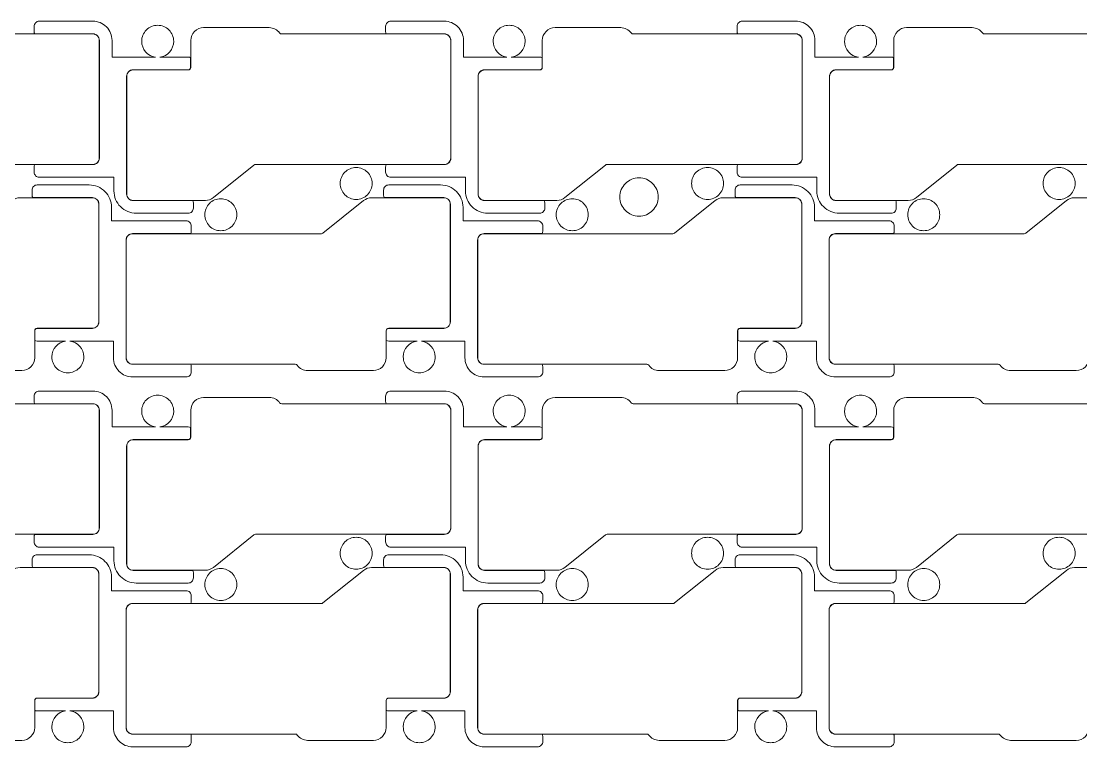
# Model space of a CAD drawing. Extents: x 2541 to 3941, y 2348 to 3338.
# Drawn here: x 3204.2 to 3287, y 2748.2 to 2805 of the extents above; entities that cross this region are included whole.
import ezdxf

# ---------------------------------------------------------------- set-up
doc = ezdxf.new("R2010")
doc.units = 0
doc.layers.get('0').update_dxf_attribs({"lineweight": 0})

msp = doc.modelspace()

# ---------------------------------------------------------------- linework, layer by layer
at = {"linetype": 'Continuous'}
for points in [[(3184.96029, 2791.45154), (3184.96029, 2800.65142, -0.414219), (3185.46042, 2801.15155), (3189.76739, 2801.15155, 0.414223), (3189.96739, 2801.35155), (3189.96739, 2803.45634, -0.414215), (3190.96739, 2804.45634), (3196.10429, 2804.45634, -0.24029), (3196.91392, 2804.04374, 0.240069), (3197.07536, 2803.96155), (3209.78041, 2803.96155, -0.414366), (3210.28028, 2803.46142), (3210.28028, 2794.26154, -0.414365), (3209.78041, 2793.76142), (3195.03088, 2793.76142, 0.170771), (3194.90567, 2793.71738), (3191.73472, 2791.17163, -0.170765), (3191.10862, 2790.95142), (3185.46042, 2790.95142, -0.414218)], [(3212.43029, 2791.45154), (3212.43029, 2800.65142, -0.414219), (3212.93042, 2801.15155), (3217.23739, 2801.15155, 0.414223), (3217.43739, 2801.35155), (3217.43739, 2803.45634, -0.414215), (3218.43739, 2804.45634), (3223.57429, 2804.45634, -0.24029), (3224.38392, 2804.04374, 0.240069), (3224.54536, 2803.96155), (3237.25041, 2803.96155, -0.414366), (3237.75028, 2803.46142), (3237.75028, 2794.26154, -0.414365), (3237.25041, 2793.76142), (3222.50088, 2793.76142, 0.170771), (3222.37567, 2793.71738), (3219.20472, 2791.17163, -0.170765), (3218.57862, 2790.95142), (3212.93042, 2790.95142, -0.414218)], [(3239.90029, 2791.45154), (3239.90029, 2800.65142, -0.414219), (3240.40042, 2801.15155), (3244.70739, 2801.15155, 0.414223), (3244.90739, 2801.35155), (3244.90739, 2803.45634, -0.414215), (3245.90739, 2804.45634), (3251.04429, 2804.45634, -0.24029), (3251.85392, 2804.04374, 0.240069), (3252.01536, 2803.96155), (3264.72041, 2803.96155, -0.414366), (3265.22028, 2803.46142), (3265.22028, 2794.26154, -0.414365), (3264.72041, 2793.76142), (3249.97088, 2793.76142, 0.170771), (3249.84567, 2793.71738), (3246.67472, 2791.17163, -0.170765), (3246.04862, 2790.95142), (3240.40042, 2790.95142, -0.414218)], [(3267.37029, 2791.45154), (3267.37029, 2800.65142, -0.414219), (3267.87042, 2801.15155), (3272.17739, 2801.15155, 0.414223), (3272.37739, 2801.35155), (3272.37739, 2803.45634, -0.414215), (3273.37739, 2804.45634), (3278.51429, 2804.45634, -0.24029), (3279.32392, 2804.04374, 0.240069), (3279.48536, 2803.96155), (3292.19041, 2803.96155, -0.414366), (3292.69028, 2803.46142), (3292.69028, 2794.26154, -0.414365), (3292.19041, 2793.76142), (3277.44088, 2793.76142, 0.170771), (3277.31567, 2793.71738), (3274.14472, 2791.17163, -0.170765), (3273.51862, 2790.95142), (3267.87042, 2790.95142, -0.414218)], [(3229.1117, 2792.27753, -0.414215), (3230.3622, 2793.52803, -0.414215), (3231.6127, 2792.27753, -0.414215), (3230.3622, 2791.02703, -0.414215)], [(3256.5817, 2792.27753, -0.414215), (3257.8322, 2793.52803, -0.414215), (3259.0827, 2792.27753, -0.414215), (3257.8322, 2791.02703, -0.414215)], [(3284.0517, 2792.27753, -0.414215), (3285.3022, 2793.52803, -0.414215), (3286.5527, 2792.27753, -0.414215), (3285.3022, 2791.02703, -0.414215)], [(3250.97012, 2791.21951, -0.414215), (3252.47012, 2792.71951, -0.414215), (3253.97012, 2791.21951, -0.414215), (3252.47012, 2789.71951, -0.414215)], [(3184.92359, 2778.65141), (3184.92359, 2787.85129, -0.414365), (3185.42346, 2788.35142), (3200.17299, 2788.35142, 0.170771), (3200.2982, 2788.39545), (3203.46915, 2790.9412, -0.170765), (3204.09525, 2791.16142), (3209.74346, 2791.16142, -0.414218), (3210.24358, 2790.66129), (3210.24358, 2781.46141, -0.414219), (3209.74346, 2780.96129), (3205.43648, 2780.96129, 0.414223), (3205.23648, 2780.76129), (3205.23648, 2778.65649, -0.414215), (3204.23648, 2777.65649), (3199.09959, 2777.65649, -0.24029), (3198.28995, 2778.06909, 0.240069), (3198.12851, 2778.15128), (3185.42346, 2778.15128, -0.414366)], [(3212.39359, 2778.65141), (3212.39359, 2787.85129, -0.414365), (3212.89346, 2788.35142), (3227.64299, 2788.35142, 0.170771), (3227.7682, 2788.39545), (3230.93915, 2790.9412, -0.170765), (3231.56525, 2791.16142), (3237.21346, 2791.16142, -0.414218), (3237.71358, 2790.66129), (3237.71358, 2781.46141, -0.414219), (3237.21346, 2780.96129), (3232.90648, 2780.96129, 0.414223), (3232.70648, 2780.76129), (3232.70648, 2778.65649, -0.414215), (3231.70648, 2777.65649), (3226.56959, 2777.65649, -0.24029), (3225.75995, 2778.06909, 0.240069), (3225.59851, 2778.15128), (3212.89346, 2778.15128, -0.414366)], [(3218.53117, 2789.8353, -0.414215), (3219.78167, 2791.0858, -0.414215), (3221.03217, 2789.8353, -0.414215), (3219.78167, 2788.5848, -0.414215)], [(3239.86359, 2778.65141), (3239.86359, 2787.85129, -0.414365), (3240.36346, 2788.35142), (3255.11299, 2788.35142, 0.170771), (3255.2382, 2788.39545), (3258.40915, 2790.9412, -0.170765), (3259.03525, 2791.16142), (3264.68346, 2791.16142, -0.414218), (3265.18358, 2790.66129), (3265.18358, 2781.46141, -0.414219), (3264.68346, 2780.96129), (3260.37648, 2780.96129, 0.414223), (3260.17648, 2780.76129), (3260.17648, 2778.65649, -0.414215), (3259.17648, 2777.65649), (3254.03959, 2777.65649, -0.24029), (3253.22995, 2778.06909, 0.240069), (3253.06851, 2778.15128), (3240.36346, 2778.15128, -0.414366)], [(3246.00117, 2789.8353, -0.414215), (3247.25167, 2791.0858, -0.414215), (3248.50217, 2789.8353, -0.414215), (3247.25167, 2788.5848, -0.414215)], [(3267.33359, 2778.65141), (3267.33359, 2787.85129, -0.414365), (3267.83346, 2788.35142), (3282.58299, 2788.35142, 0.170771), (3282.7082, 2788.39545), (3285.87915, 2790.9412, -0.170765), (3286.50525, 2791.16142), (3292.15346, 2791.16142, -0.414218), (3292.65358, 2790.66129), (3292.65358, 2781.46141, -0.414219), (3292.15346, 2780.96129), (3287.84648, 2780.96129, 0.414223), (3287.64648, 2780.76129), (3287.64648, 2778.65649, -0.414215), (3286.64648, 2777.65649), (3281.50959, 2777.65649, -0.24029), (3280.69995, 2778.06909, 0.240069), (3280.53851, 2778.15128), (3267.83346, 2778.15128, -0.414366)], [(3273.47117, 2789.8353, -0.414215), (3274.72167, 2791.0858, -0.414215), (3275.97217, 2789.8353, -0.414215), (3274.72167, 2788.5848, -0.414215)], [(3184.96029, 2762.54154), (3184.96029, 2771.74142, -0.414219), (3185.46042, 2772.24155), (3189.76739, 2772.24155, 0.414223), (3189.96739, 2772.44155), (3189.96739, 2774.54634, -0.414215), (3190.96739, 2775.54634), (3196.10429, 2775.54634, -0.24029), (3196.91392, 2775.13374, 0.240069), (3197.07536, 2775.05155), (3209.78041, 2775.05155, -0.414366), (3210.28028, 2774.55142), (3210.28028, 2765.35154, -0.414365), (3209.78041, 2764.85142), (3195.03088, 2764.85142, 0.170771), (3194.90567, 2764.80738), (3191.73472, 2762.26163, -0.170765), (3191.10862, 2762.04142), (3185.46042, 2762.04142, -0.414218)], [(3212.43029, 2762.54154), (3212.43029, 2771.74142, -0.414219), (3212.93042, 2772.24155), (3217.23739, 2772.24155, 0.414223), (3217.43739, 2772.44155), (3217.43739, 2774.54634, -0.414215), (3218.43739, 2775.54634), (3223.57429, 2775.54634, -0.24029), (3224.38392, 2775.13374, 0.240069), (3224.54536, 2775.05155), (3237.25041, 2775.05155, -0.414366), (3237.75028, 2774.55142), (3237.75028, 2765.35154, -0.414365), (3237.25041, 2764.85142), (3222.50088, 2764.85142, 0.170771), (3222.37567, 2764.80738), (3219.20472, 2762.26163, -0.170765), (3218.57862, 2762.04142), (3212.93042, 2762.04142, -0.414218)], [(3239.90029, 2762.54154), (3239.90029, 2771.74142, -0.414219), (3240.40042, 2772.24155), (3244.70739, 2772.24155, 0.414223), (3244.90739, 2772.44155), (3244.90739, 2774.54634, -0.414215), (3245.90739, 2775.54634), (3251.04429, 2775.54634, -0.24029), (3251.85392, 2775.13374, 0.240069), (3252.01536, 2775.05155), (3264.72041, 2775.05155, -0.414366), (3265.22028, 2774.55142), (3265.22028, 2765.35154, -0.414365), (3264.72041, 2764.85142), (3249.97088, 2764.85142, 0.170771), (3249.84567, 2764.80738), (3246.67472, 2762.26163, -0.170765), (3246.04862, 2762.04142), (3240.40042, 2762.04142, -0.414218)], [(3267.37029, 2762.54154), (3267.37029, 2771.74142, -0.414219), (3267.87042, 2772.24155), (3272.17739, 2772.24155, 0.414223), (3272.37739, 2772.44155), (3272.37739, 2774.54634, -0.414215), (3273.37739, 2775.54634), (3278.51429, 2775.54634, -0.24029), (3279.32392, 2775.13374, 0.240069), (3279.48536, 2775.05155), (3292.19041, 2775.05155, -0.414366), (3292.69028, 2774.55142), (3292.69028, 2765.35154, -0.414365), (3292.19041, 2764.85142), (3277.44088, 2764.85142, 0.170771), (3277.31567, 2764.80738), (3274.14472, 2762.26163, -0.170765), (3273.51862, 2762.04142), (3267.87042, 2762.04142, -0.414218)], [(3229.1117, 2763.36753, -0.414215), (3230.3622, 2764.61803, -0.414215), (3231.6127, 2763.36753, -0.414215), (3230.3622, 2762.11703, -0.414215)], [(3256.5817, 2763.36753, -0.414215), (3257.8322, 2764.61803, -0.414215), (3259.0827, 2763.36753, -0.414215), (3257.8322, 2762.11703, -0.414215)], [(3284.0517, 2763.36753, -0.414215), (3285.3022, 2764.61803, -0.414215), (3286.5527, 2763.36753, -0.414215), (3285.3022, 2762.11703, -0.414215)], [(3184.92359, 2749.74141), (3184.92359, 2758.94129, -0.414365), (3185.42346, 2759.44142), (3200.17299, 2759.44142, 0.170771), (3200.2982, 2759.48545), (3203.46915, 2762.0312, -0.170765), (3204.09525, 2762.25142), (3209.74346, 2762.25142, -0.414218), (3210.24358, 2761.75129), (3210.24358, 2752.55141, -0.414219), (3209.74346, 2752.05129), (3205.43648, 2752.05129, 0.414223), (3205.23648, 2751.85129), (3205.23648, 2749.74649, -0.414215), (3204.23648, 2748.74649), (3199.09959, 2748.74649, -0.24029), (3198.28995, 2749.15909, 0.240069), (3198.12851, 2749.24128), (3185.42346, 2749.24128, -0.414366)], [(3212.39359, 2749.74141), (3212.39359, 2758.94129, -0.414365), (3212.89346, 2759.44142), (3227.64299, 2759.44142, 0.170771), (3227.7682, 2759.48545), (3230.93915, 2762.0312, -0.170765), (3231.56525, 2762.25142), (3237.21346, 2762.25142, -0.414218), (3237.71358, 2761.75129), (3237.71358, 2752.55141, -0.414219), (3237.21346, 2752.05129), (3232.90648, 2752.05129, 0.414223), (3232.70648, 2751.85129), (3232.70648, 2749.74649, -0.414215), (3231.70648, 2748.74649), (3226.56959, 2748.74649, -0.24029), (3225.75995, 2749.15909, 0.240069), (3225.59851, 2749.24128), (3212.89346, 2749.24128, -0.414366)], [(3218.53117, 2760.9253, -0.414215), (3219.78167, 2762.1758, -0.414215), (3221.03217, 2760.9253, -0.414215), (3219.78167, 2759.6748, -0.414215)], [(3239.86359, 2749.74141), (3239.86359, 2758.94129, -0.414365), (3240.36346, 2759.44142), (3255.11299, 2759.44142, 0.170771), (3255.2382, 2759.48545), (3258.40915, 2762.0312, -0.170765), (3259.03525, 2762.25142), (3264.68346, 2762.25142, -0.414218), (3265.18358, 2761.75129), (3265.18358, 2752.55141, -0.414219), (3264.68346, 2752.05129), (3260.37648, 2752.05129, 0.414223), (3260.17648, 2751.85129), (3260.17648, 2749.74649, -0.414215), (3259.17648, 2748.74649), (3254.03959, 2748.74649, -0.24029), (3253.22995, 2749.15909, 0.240069), (3253.06851, 2749.24128), (3240.36346, 2749.24128, -0.414366)], [(3246.00117, 2760.9253, -0.414215), (3247.25167, 2762.1758, -0.414215), (3248.50217, 2760.9253, -0.414215), (3247.25167, 2759.6748, -0.414215)], [(3267.33359, 2749.74141), (3267.33359, 2758.94129, -0.414365), (3267.83346, 2759.44142), (3282.58299, 2759.44142, 0.170771), (3282.7082, 2759.48545), (3285.87915, 2762.0312, -0.170765), (3286.50525, 2762.25142), (3292.15346, 2762.25142, -0.414218), (3292.65358, 2761.75129), (3292.65358, 2752.55141, -0.414219), (3292.15346, 2752.05129), (3287.84648, 2752.05129, 0.414223), (3287.64648, 2751.85129), (3287.64648, 2749.74649, -0.414215), (3286.64648, 2748.74649), (3281.50959, 2748.74649, -0.24029), (3280.69995, 2749.15909, 0.240069), (3280.53851, 2749.24128), (3267.83346, 2749.24128, -0.414366)], [(3273.47117, 2760.9253, -0.414215), (3274.72167, 2762.1758, -0.414215), (3275.97217, 2760.9253, -0.414215), (3274.72167, 2759.6748, -0.414215)]]:
    msp.add_lwpolyline(points, format="xyb", close=True, dxfattribs=at)
for points in [[(3205.19552, 2793.16142), (3205.19552, 2793.56142, -0.124386), (3205.24352, 2793.75142), (3209.78041, 2793.75142, 0.414365), (3210.29028, 2794.26155), (3210.29028, 2803.46142, 0.414366), (3209.78041, 2803.97155), (3205.24352, 2803.97155, -0.124392), (3205.19552, 2804.16155), (3205.19552, 2804.56155, -0.414218), (3205.59552, 2804.96155), (3209.78041, 2804.96155, -0.414364), (3211.28028, 2803.46091), (3211.28028, 2802.15155), (3214.68174, 2802.15155)], [(3214.68174, 2802.15155, -0.375312), (3213.59909, 2803.39073, -0.414215), (3214.84959, 2804.64123, -0.414215), (3216.10009, 2803.39073, -0.375311), (3215.01743, 2802.15155)], [(3232.66552, 2793.16142), (3232.66552, 2793.56142, -0.124386), (3232.71352, 2793.75142), (3237.25041, 2793.75142, 0.414365), (3237.76028, 2794.26155), (3237.76028, 2803.46142, 0.414366), (3237.25041, 2803.97155), (3232.71352, 2803.97155, -0.124392), (3232.66552, 2804.16155), (3232.66552, 2804.56155, -0.414218), (3233.06552, 2804.96155), (3237.25041, 2804.96155, -0.414364), (3238.75028, 2803.46091), (3238.75028, 2802.15155), (3242.15174, 2802.15155)], [(3242.15174, 2802.15155, -0.375312), (3241.06909, 2803.39073, -0.414215), (3242.31959, 2804.64123, -0.414215), (3243.57009, 2803.39073, -0.375311), (3242.48743, 2802.15155)], [(3260.13552, 2793.16142), (3260.13552, 2793.56142, -0.124386), (3260.18352, 2793.75142), (3264.72041, 2793.75142, 0.414365), (3265.23028, 2794.26155), (3265.23028, 2803.46142, 0.414366), (3264.72041, 2803.97155), (3260.18352, 2803.97155, -0.124392), (3260.13552, 2804.16155), (3260.13552, 2804.56155, -0.414218), (3260.53552, 2804.96155), (3264.72041, 2804.96155, -0.414364), (3266.22028, 2803.46091), (3266.22028, 2802.15155), (3269.62174, 2802.15155)], [(3269.62174, 2802.15155, -0.375312), (3268.53909, 2803.39073, -0.414215), (3269.78959, 2804.64123, -0.414215), (3271.04009, 2803.39073, -0.375311), (3269.95743, 2802.15155)], [(3215.01743, 2802.15155), (3217.23739, 2802.15155, -0.124388), (3217.42739, 2802.10354), (3217.42739, 2801.35155, -0.414224), (3217.23739, 2801.16155), (3212.93042, 2801.16155, 0.414218), (3212.42029, 2800.65142), (3212.42029, 2791.45154, 0.414217), (3212.93042, 2790.94142), (3217.58939, 2790.94142, -0.124388), (3217.63739, 2790.75142), (3217.63739, 2790.35142, -0.414218), (3217.23739, 2789.95142), (3213.18029, 2789.95142, -0.414215), (3211.43029, 2791.70142), (3211.43029, 2792.76142), (3205.59552, 2792.76142, -0.414218), (3205.19552, 2793.16142)], [(3242.48743, 2802.15155), (3244.70739, 2802.15155, -0.124388), (3244.89739, 2802.10354), (3244.89739, 2801.35155, -0.414224), (3244.70739, 2801.16155), (3240.40042, 2801.16155, 0.414218), (3239.89029, 2800.65142), (3239.89029, 2791.45154, 0.414217), (3240.40042, 2790.94142), (3245.05939, 2790.94142, -0.124388), (3245.10739, 2790.75142), (3245.10739, 2790.35142, -0.414218), (3244.70739, 2789.95142), (3240.65029, 2789.95142, -0.414215), (3238.90029, 2791.70142), (3238.90029, 2792.76142), (3233.06552, 2792.76142, -0.414218), (3232.66552, 2793.16142)], [(3269.95743, 2802.15155), (3272.17739, 2802.15155, -0.124388), (3272.36739, 2802.10354), (3272.36739, 2801.35155, -0.414224), (3272.17739, 2801.16155), (3267.87042, 2801.16155, 0.414218), (3267.36029, 2800.65142), (3267.36029, 2791.45154, 0.414217), (3267.87042, 2790.94142), (3272.52939, 2790.94142, -0.124388), (3272.57739, 2790.75142), (3272.57739, 2790.35142, -0.414218), (3272.17739, 2789.95142), (3268.12029, 2789.95142, -0.414215), (3266.37029, 2791.70142), (3266.37029, 2792.76142), (3260.53552, 2792.76142, -0.414218), (3260.13552, 2793.16142)], [(3205.03648, 2791.36142), (3205.03648, 2791.76142, -0.414218), (3205.43648, 2792.16142), (3209.49358, 2792.16142, -0.414215), (3211.24358, 2790.41142), (3211.24358, 2789.35142), (3217.07836, 2789.35142, -0.414218), (3217.47836, 2788.95142), (3217.47836, 2788.55142, -0.124388), (3217.43035, 2788.36142), (3212.89346, 2788.36142, 0.414365), (3212.38359, 2787.85129), (3212.38359, 2778.65142, 0.414366), (3212.89346, 2778.14128), (3217.43035, 2778.14128, -0.124388), (3217.47836, 2777.95128), (3217.47836, 2777.55128, -0.414218), (3217.07836, 2777.15128), (3212.89346, 2777.15128, -0.414364), (3211.39359, 2778.65192), (3211.39359, 2779.96129), (3207.99213, 2779.96129)], [(3232.50648, 2791.36142), (3232.50648, 2791.76142, -0.414218), (3232.90648, 2792.16142), (3236.96358, 2792.16142, -0.414215), (3238.71358, 2790.41142), (3238.71358, 2789.35142), (3244.54836, 2789.35142, -0.414218), (3244.94836, 2788.95142), (3244.94836, 2788.55142, -0.124388), (3244.90035, 2788.36142), (3240.36346, 2788.36142, 0.414365), (3239.85359, 2787.85129), (3239.85359, 2778.65142, 0.414366), (3240.36346, 2778.14128), (3244.90035, 2778.14128, -0.124388), (3244.94836, 2777.95128), (3244.94836, 2777.55128, -0.414218), (3244.54836, 2777.15128), (3240.36346, 2777.15128, -0.414364), (3238.86359, 2778.65192), (3238.86359, 2779.96129), (3235.46213, 2779.96129)], [(3259.97648, 2791.36142), (3259.97648, 2791.76142, -0.414218), (3260.37648, 2792.16142), (3264.43358, 2792.16142, -0.414215), (3266.18358, 2790.41142), (3266.18358, 2789.35142), (3272.01836, 2789.35142, -0.414218), (3272.41836, 2788.95142), (3272.41836, 2788.55142, -0.124388), (3272.37035, 2788.36142), (3267.83346, 2788.36142, 0.414365), (3267.32359, 2787.85129), (3267.32359, 2778.65142, 0.414366), (3267.83346, 2778.14128), (3272.37035, 2778.14128, -0.124388), (3272.41836, 2777.95128), (3272.41836, 2777.55128, -0.414218), (3272.01836, 2777.15128), (3267.83346, 2777.15128, -0.414364), (3266.33359, 2778.65192), (3266.33359, 2779.96129), (3262.93213, 2779.96129)], [(3207.65644, 2779.96129), (3205.43648, 2779.96129, -0.124386), (3205.24648, 2780.00929), (3205.24648, 2780.76129, -0.414224), (3205.43648, 2780.95129), (3209.74346, 2780.95129, 0.414218), (3210.25358, 2781.46141), (3210.25358, 2790.66129, 0.414217), (3209.74346, 2791.17142), (3205.08448, 2791.17142, -0.124392), (3205.03648, 2791.36142)], [(3235.12644, 2779.96129), (3232.90648, 2779.96129, -0.124386), (3232.71648, 2780.00929), (3232.71648, 2780.76129, -0.414224), (3232.90648, 2780.95129), (3237.21346, 2780.95129, 0.414218), (3237.72358, 2781.46141), (3237.72358, 2790.66129, 0.414217), (3237.21346, 2791.17142), (3232.55448, 2791.17142, -0.124392), (3232.50648, 2791.36142)], [(3262.59644, 2779.96129), (3260.37648, 2779.96129, -0.124386), (3260.18648, 2780.00929), (3260.18648, 2780.76129, -0.414224), (3260.37648, 2780.95129), (3264.68346, 2780.95129, 0.414218), (3265.19358, 2781.46141), (3265.19358, 2790.66129, 0.414217), (3264.68346, 2791.17142), (3260.02448, 2791.17142, -0.124392), (3259.97648, 2791.36142)], [(3207.99213, 2779.96129, -0.375312), (3209.07479, 2778.7221, -0.414215), (3207.82429, 2777.4716, -0.414215), (3206.57379, 2778.7221, -0.375311), (3207.65644, 2779.96129)], [(3235.46213, 2779.96129, -0.375312), (3236.54479, 2778.7221, -0.414215), (3235.29429, 2777.4716, -0.414215), (3234.04379, 2778.7221, -0.375311), (3235.12644, 2779.96129)], [(3262.93213, 2779.96129, -0.375312), (3264.01479, 2778.7221, -0.414215), (3262.76429, 2777.4716, -0.414215), (3261.51379, 2778.7221, -0.375311), (3262.59644, 2779.96129)], [(3205.19552, 2764.25142), (3205.19552, 2764.65142, -0.124386), (3205.24352, 2764.84142), (3209.78041, 2764.84142, 0.414365), (3210.29028, 2765.35155), (3210.29028, 2774.55142, 0.414366), (3209.78041, 2775.06155), (3205.24352, 2775.06155, -0.124392), (3205.19552, 2775.25155), (3205.19552, 2775.65155, -0.414218), (3205.59552, 2776.05155), (3209.78041, 2776.05155, -0.414364), (3211.28028, 2774.55091), (3211.28028, 2773.24155), (3214.68174, 2773.24155)], [(3232.66552, 2764.25142), (3232.66552, 2764.65142, -0.124386), (3232.71352, 2764.84142), (3237.25041, 2764.84142, 0.414365), (3237.76028, 2765.35155), (3237.76028, 2774.55142, 0.414366), (3237.25041, 2775.06155), (3232.71352, 2775.06155, -0.124392), (3232.66552, 2775.25155), (3232.66552, 2775.65155, -0.414218), (3233.06552, 2776.05155), (3237.25041, 2776.05155, -0.414364), (3238.75028, 2774.55091), (3238.75028, 2773.24155), (3242.15174, 2773.24155)], [(3260.13552, 2764.25142), (3260.13552, 2764.65142, -0.124386), (3260.18352, 2764.84142), (3264.72041, 2764.84142, 0.414365), (3265.23028, 2765.35155), (3265.23028, 2774.55142, 0.414366), (3264.72041, 2775.06155), (3260.18352, 2775.06155, -0.124392), (3260.13552, 2775.25155), (3260.13552, 2775.65155, -0.414218), (3260.53552, 2776.05155), (3264.72041, 2776.05155, -0.414364), (3266.22028, 2774.55091), (3266.22028, 2773.24155), (3269.62174, 2773.24155)], [(3214.68174, 2773.24155, -0.375312), (3213.59909, 2774.48073, -0.414215), (3214.84959, 2775.73123, -0.414215), (3216.10009, 2774.48073, -0.375311), (3215.01743, 2773.24155)], [(3242.15174, 2773.24155, -0.375312), (3241.06909, 2774.48073, -0.414215), (3242.31959, 2775.73123, -0.414215), (3243.57009, 2774.48073, -0.375311), (3242.48743, 2773.24155)], [(3269.62174, 2773.24155, -0.375312), (3268.53909, 2774.48073, -0.414215), (3269.78959, 2775.73123, -0.414215), (3271.04009, 2774.48073, -0.375311), (3269.95743, 2773.24155)], [(3215.01743, 2773.24155), (3217.23739, 2773.24155, -0.124388), (3217.42739, 2773.19354), (3217.42739, 2772.44155, -0.414224), (3217.23739, 2772.25155), (3212.93042, 2772.25155, 0.414218), (3212.42029, 2771.74142), (3212.42029, 2762.54154, 0.414217), (3212.93042, 2762.03142), (3217.58939, 2762.03142, -0.124388), (3217.63739, 2761.84142), (3217.63739, 2761.44142, -0.414218), (3217.23739, 2761.04142), (3213.18029, 2761.04142, -0.414215), (3211.43029, 2762.79142), (3211.43029, 2763.85142), (3205.59552, 2763.85142, -0.414218), (3205.19552, 2764.25142)], [(3242.48743, 2773.24155), (3244.70739, 2773.24155, -0.124388), (3244.89739, 2773.19354), (3244.89739, 2772.44155, -0.414224), (3244.70739, 2772.25155), (3240.40042, 2772.25155, 0.414218), (3239.89029, 2771.74142), (3239.89029, 2762.54154, 0.414217), (3240.40042, 2762.03142), (3245.05939, 2762.03142, -0.124388), (3245.10739, 2761.84142), (3245.10739, 2761.44142, -0.414218), (3244.70739, 2761.04142), (3240.65029, 2761.04142, -0.414215), (3238.90029, 2762.79142), (3238.90029, 2763.85142), (3233.06552, 2763.85142, -0.414218), (3232.66552, 2764.25142)], [(3269.95743, 2773.24155), (3272.17739, 2773.24155, -0.124388), (3272.36739, 2773.19354), (3272.36739, 2772.44155, -0.414224), (3272.17739, 2772.25155), (3267.87042, 2772.25155, 0.414218), (3267.36029, 2771.74142), (3267.36029, 2762.54154, 0.414217), (3267.87042, 2762.03142), (3272.52939, 2762.03142, -0.124388), (3272.57739, 2761.84142), (3272.57739, 2761.44142, -0.414218), (3272.17739, 2761.04142), (3268.12029, 2761.04142, -0.414215), (3266.37029, 2762.79142), (3266.37029, 2763.85142), (3260.53552, 2763.85142, -0.414218), (3260.13552, 2764.25142)], [(3205.03648, 2762.45142), (3205.03648, 2762.85142, -0.414218), (3205.43648, 2763.25142), (3209.49358, 2763.25142, -0.414215), (3211.24358, 2761.50142), (3211.24358, 2760.44142), (3217.07836, 2760.44142, -0.414218), (3217.47836, 2760.04142), (3217.47836, 2759.64142, -0.124388), (3217.43035, 2759.45142), (3212.89346, 2759.45142, 0.414365), (3212.38359, 2758.94129), (3212.38359, 2749.74142, 0.414366), (3212.89346, 2749.23128), (3217.43035, 2749.23128, -0.124388), (3217.47836, 2749.04128), (3217.47836, 2748.64128, -0.414218), (3217.07836, 2748.24128), (3212.89346, 2748.24128, -0.414364), (3211.39359, 2749.74192), (3211.39359, 2751.05129), (3207.99213, 2751.05129)], [(3232.50648, 2762.45142), (3232.50648, 2762.85142, -0.414218), (3232.90648, 2763.25142), (3236.96358, 2763.25142, -0.414215), (3238.71358, 2761.50142), (3238.71358, 2760.44142), (3244.54836, 2760.44142, -0.414218), (3244.94836, 2760.04142), (3244.94836, 2759.64142, -0.124388), (3244.90035, 2759.45142), (3240.36346, 2759.45142, 0.414365), (3239.85359, 2758.94129), (3239.85359, 2749.74142, 0.414366), (3240.36346, 2749.23128), (3244.90035, 2749.23128, -0.124388), (3244.94836, 2749.04128), (3244.94836, 2748.64128, -0.414218), (3244.54836, 2748.24128), (3240.36346, 2748.24128, -0.414364), (3238.86359, 2749.74192), (3238.86359, 2751.05129), (3235.46213, 2751.05129)], [(3259.97648, 2762.45142), (3259.97648, 2762.85142, -0.414218), (3260.37648, 2763.25142), (3264.43358, 2763.25142, -0.414215), (3266.18358, 2761.50142), (3266.18358, 2760.44142), (3272.01836, 2760.44142, -0.414218), (3272.41836, 2760.04142), (3272.41836, 2759.64142, -0.124388), (3272.37035, 2759.45142), (3267.83346, 2759.45142, 0.414365), (3267.32359, 2758.94129), (3267.32359, 2749.74142, 0.414366), (3267.83346, 2749.23128), (3272.37035, 2749.23128, -0.124388), (3272.41836, 2749.04128), (3272.41836, 2748.64128, -0.414218), (3272.01836, 2748.24128), (3267.83346, 2748.24128, -0.414364), (3266.33359, 2749.74192), (3266.33359, 2751.05129), (3262.93213, 2751.05129)], [(3207.65644, 2751.05129), (3205.43648, 2751.05129, -0.124386), (3205.24648, 2751.09929), (3205.24648, 2751.85129, -0.414224), (3205.43648, 2752.04129), (3209.74346, 2752.04129, 0.414218), (3210.25358, 2752.55141), (3210.25358, 2761.75129, 0.414217), (3209.74346, 2762.26142), (3205.08448, 2762.26142, -0.124392), (3205.03648, 2762.45142)], [(3235.12644, 2751.05129), (3232.90648, 2751.05129, -0.124386), (3232.71648, 2751.09929), (3232.71648, 2751.85129, -0.414224), (3232.90648, 2752.04129), (3237.21346, 2752.04129, 0.414218), (3237.72358, 2752.55141), (3237.72358, 2761.75129, 0.414217), (3237.21346, 2762.26142), (3232.55448, 2762.26142, -0.124392), (3232.50648, 2762.45142)], [(3262.59644, 2751.05129), (3260.37648, 2751.05129, -0.124386), (3260.18648, 2751.09929), (3260.18648, 2751.85129, -0.414224), (3260.37648, 2752.04129), (3264.68346, 2752.04129, 0.414218), (3265.19358, 2752.55141), (3265.19358, 2761.75129, 0.414217), (3264.68346, 2762.26142), (3260.02448, 2762.26142, -0.124392), (3259.97648, 2762.45142)], [(3207.99213, 2751.05129, -0.375312), (3209.07479, 2749.8121, -0.414215), (3207.82429, 2748.5616, -0.414215), (3206.57379, 2749.8121, -0.375311), (3207.65644, 2751.05129)], [(3235.46213, 2751.05129, -0.375312), (3236.54479, 2749.8121, -0.414215), (3235.29429, 2748.5616, -0.414215), (3234.04379, 2749.8121, -0.375311), (3235.12644, 2751.05129)], [(3262.93213, 2751.05129, -0.375312), (3264.01479, 2749.8121, -0.414215), (3262.76429, 2748.5616, -0.414215), (3261.51379, 2749.8121, -0.375311), (3262.59644, 2751.05129)]]:
    msp.add_lwpolyline(points, format="xyb", dxfattribs=at)

doc.saveas('drawing.dxf')
